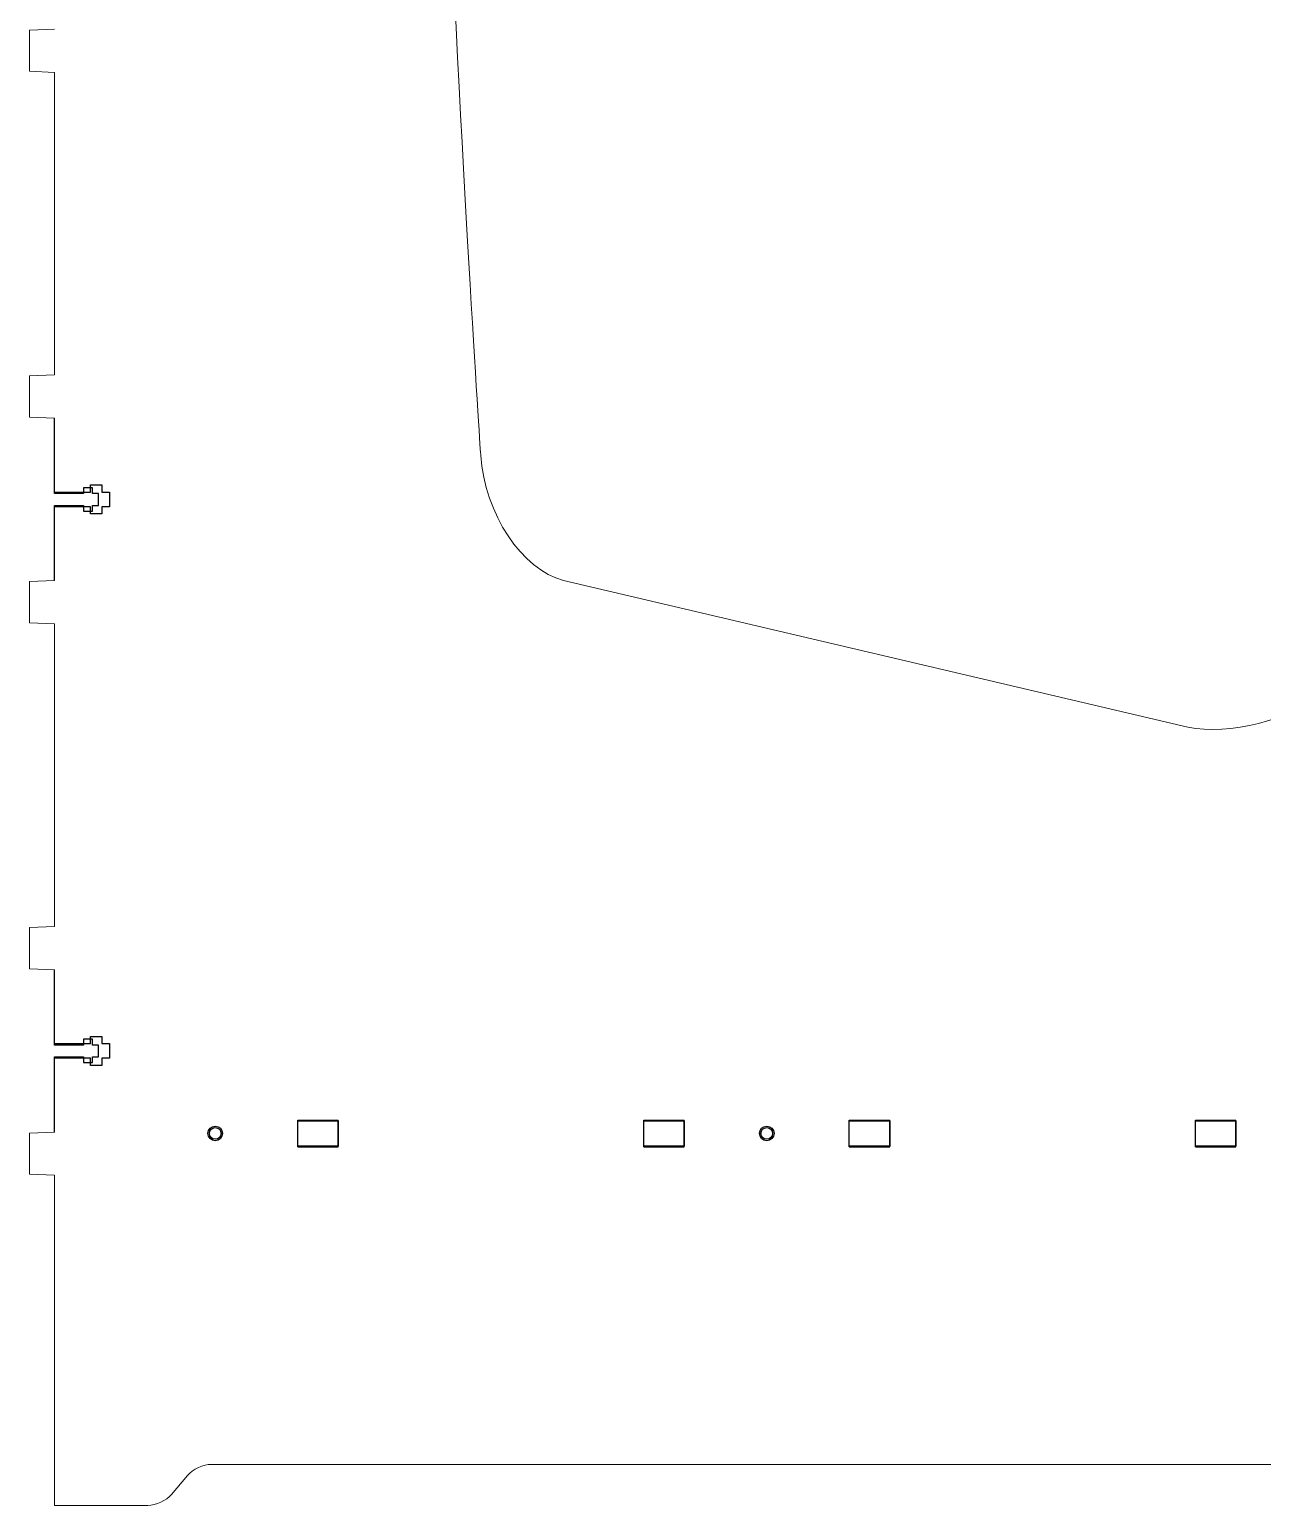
# Model space of a CAD drawing. Header units: millimetres. Extents: x 116 to 1400, y -150 to 993.
# Drawn here: x 116.3 to 356.3, y -150.1 to 137.1 of the extents above; entities that cross this region are included whole.
import ezdxf

# ---------------------------------------------------------------- set-up
doc = ezdxf.new("R2010")
doc.units = ezdxf.units.MM
doc.layers.add('CHANGED_PARTS', color=3, linetype='Continuous')
doc.layers.add('ORIGIONAL_PARTS_THAT_WERE_', color=6, linetype='Continuous')
doc.layers.add('Front', color=1, linetype='Continuous', lineweight=0)

msp = doc.modelspace()

# ---------------------------------------------------------------- linework, layer by layer
at = {"layer": 'CHANGED_PARTS'}
for p, q in [((121.21, 47.11), (121.21, 61.48)), ((121.21, 47.11), (128.23, 47.11)), ((128.23, 47.11), (128.23, 48.51)), ((128.23, 48.51), (130.43, 48.51)), ((130.43, 48.51), (130.43, 47.11)), ((130.43, 47.11), (131.87, 47.11)), ((131.87, 47.11), (131.87, 44.25)), ((128.23, 44.25), (121.21, 44.25)), ((121.21, 29.9), (121.21, 44.25)), ((128.23, 42.85), (128.23, 44.25)), ((131.87, 44.25), (130.43, 44.25)), ((130.43, 44.25), (130.43, 42.85)), ((130.43, 42.85), (128.23, 42.85)), ((121.21, -60.23), (121.21, -45.86)), ((121.21, -60.23), (128.23, -60.23)), ((128.23, -60.23), (128.23, -58.83)), ((128.23, -58.83), (130.43, -58.83)), ((130.43, -58.83), (130.43, -60.23)), ((130.43, -60.23), (131.87, -60.23)), ((131.87, -60.23), (131.87, -63.09)), ((128.23, -63.09), (121.21, -63.09)), ((121.21, -77.44), (121.21, -63.09)), ((128.23, -64.49), (128.23, -63.09)), ((131.87, -63.09), (130.43, -63.09)), ((130.43, -63.09), (130.43, -64.49)), ((130.43, -64.49), (128.23, -64.49)), ((168.53, -80.32), (168.53, -75.12)), ((168.53, -75.12), (176.41, -75.12)), ((176.41, -80.32), (176.41, -75.12)), ((235.87, -80.32), (235.87, -75.12)), ((235.87, -75.12), (243.75, -75.12)), ((243.75, -80.32), (243.75, -75.12)), ((275.87, -80.32), (275.87, -75.12)), ((275.87, -75.12), (283.75, -75.12)), ((283.75, -80.32), (283.75, -75.12)), ((343.21, -80.32), (343.21, -75.12)), ((343.21, -75.12), (351.09, -75.12)), ((351.09, -80.32), (351.09, -75.12)), ((168.53, -80.32), (176.41, -80.32)), ((235.87, -80.32), (243.75, -80.32)), ((275.87, -80.32), (283.75, -80.32)), ((343.21, -80.32), (351.09, -80.32))]:
    msp.add_line(p, q, dxfattribs=at)
at = {"layer": 'CHANGED_PARTS', "color": 3}
for points in [[(151.04, -77.72), (151.04, -76.93), (151.68, -76.29), (152.47, -76.29)], [(152.47, -76.29), (153.25, -76.29), (153.89, -76.93), (153.89, -77.72)], [(258.38, -77.72), (258.38, -76.93), (259.02, -76.29), (259.81, -76.29)], [(259.81, -76.29), (260.59, -76.29), (261.23, -76.93), (261.23, -77.72)], [(152.47, -79.14), (151.68, -79.14), (151.04, -78.5), (151.04, -77.72)], [(153.89, -77.72), (153.89, -78.5), (153.25, -79.14), (152.47, -79.14)], [(259.81, -79.14), (259.02, -79.14), (258.38, -78.5), (258.38, -77.72)], [(261.23, -77.72), (261.23, -78.5), (260.59, -79.14), (259.81, -79.14)]]:
    msp.add_open_spline(points, degree=3, dxfattribs=at)
at = {"layer": 'Front', "color": 1}
for p, q in [((116.34, 137.04), (121.21, 137.24)), ((116.34, 129.01), (116.34, 137.04)), ((121.21, 128.81), (116.34, 129.01)), ((121.21, 69.91), (121.21, 128.81)), ((116.34, 69.71), (121.21, 69.91)), ((116.34, 61.68), (116.34, 69.71)), ((121.21, 61.48), (116.34, 61.68)), ((116.34, 29.7), (121.21, 29.9)), ((116.34, 21.67), (116.34, 29.7)), ((121.21, 21.47), (116.34, 21.67)), ((121.21, -37.43), (121.21, 21.47)), ((116.34, -37.63), (121.21, -37.43)), ((116.34, -45.66), (116.34, -37.63)), ((121.21, -45.86), (116.34, -45.66)), ((116.34, -77.64), (121.21, -77.44)), ((116.34, -85.67), (116.34, -77.64)), ((121.21, -85.87), (116.34, -85.67)), ((121.21, -85.87), (121.21, -125.22)), ((121.21, -125.22), (121.21, -150.13)), ((151.73, -142.13), (904.08, -142.13)), ((121.21, -150.13), (139.34, -150.13))]:
    msp.add_line(p, q, dxfattribs=at)
for points in [[(341.75, 1.35), (220.23, 29.93)], [(151.73, -142.13), (351.75, -142.13)], [(143.99, -147.97), (147.08, -144.29)]]:
    msp.add_lwpolyline(points, dxfattribs=at)
for points in [[(204.15, 54.26), (204.15, 54.26), (190.87, 247.28), (190.87, 449.69)], [(220.23, 29.93), (212.17, 31.96), (204.93, 42.91), (204.15, 54.26)], [(367.9, 7.97), (361.62, 2.71), (349.85, -0.27), (341.75, 1.35)], [(147.08, -144.29), (148.08, -143.1), (150.17, -142.13), (151.73, -142.13)], [(139.34, -150.13), (140.89, -150.13), (142.99, -149.16), (143.99, -147.97)]]:
    msp.add_open_spline(points, degree=3, dxfattribs=at)
at = {"layer": 'ORIGIONAL_PARTS_THAT_WERE_', "color": 6}
for p, q in [((121.21, 46.83), (121.21, 61.48)), ((126.82, 46.83), (121.21, 46.83)), ((128.58, 47.95), (126.82, 47.95)), ((126.82, 47.95), (126.82, 46.83)), ((128.58, 46.83), (128.58, 47.95)), ((129.74, 46.83), (128.58, 46.83)), ((129.74, 44.53), (129.74, 46.83)), ((121.21, 29.9), (121.21, 44.53)), ((121.21, 44.53), (126.82, 44.53)), ((126.82, 44.53), (126.82, 43.41)), ((126.82, 43.41), (128.58, 43.41)), ((128.58, 43.41), (128.58, 44.53)), ((128.58, 44.53), (129.74, 44.53)), ((121.21, -60.51), (121.21, -45.86)), ((128.58, -59.39), (126.82, -59.39)), ((126.82, -59.39), (126.82, -60.51)), ((128.58, -60.51), (128.58, -59.39)), ((126.82, -60.51), (121.21, -60.51)), ((121.21, -77.44), (121.21, -62.81)), ((121.21, -62.81), (126.82, -62.81)), ((126.82, -62.81), (126.82, -63.93)), ((129.74, -60.51), (128.58, -60.51)), ((128.58, -63.93), (128.58, -62.81)), ((128.58, -62.81), (129.74, -62.81)), ((129.74, -62.81), (129.74, -60.51)), ((126.82, -63.93), (128.58, -63.93))]:
    msp.add_line(p, q, dxfattribs=at)
for points in [[(168.53, -75.24), (176.41, -75.24), (176.41, -80.2), (168.53, -80.2), (168.53, -75.24), (168.53, -75.24)], [(235.87, -75.24), (243.75, -75.24), (243.75, -80.2), (235.87, -80.2), (235.87, -75.24), (235.87, -75.24)], [(275.87, -75.24), (283.75, -75.24), (283.75, -80.2), (275.87, -80.2), (275.87, -75.24), (275.87, -75.24)], [(343.21, -75.24), (351.09, -75.24), (351.09, -80.2), (343.21, -80.2), (343.21, -75.24), (343.21, -75.24)]]:
    msp.add_lwpolyline(points, dxfattribs=at)
for points in [[(151.33, -77.72), (151.33, -77.09), (151.84, -76.58), (152.47, -76.58)], [(152.47, -76.58), (153.1, -76.58), (153.61, -77.09), (153.61, -77.72)], [(258.67, -77.72), (258.67, -77.09), (259.18, -76.58), (259.81, -76.58)], [(259.81, -76.58), (260.44, -76.58), (260.95, -77.09), (260.95, -77.72)], [(152.47, -78.86), (151.84, -78.86), (151.33, -78.35), (151.33, -77.72)], [(153.61, -77.72), (153.61, -78.35), (153.1, -78.86), (152.47, -78.86)], [(259.81, -78.86), (259.18, -78.86), (258.67, -78.35), (258.67, -77.72)], [(260.95, -77.72), (260.95, -78.35), (260.44, -78.86), (259.81, -78.86)]]:
    msp.add_open_spline(points, degree=3, dxfattribs=at)

doc.saveas('drawing.dxf')
